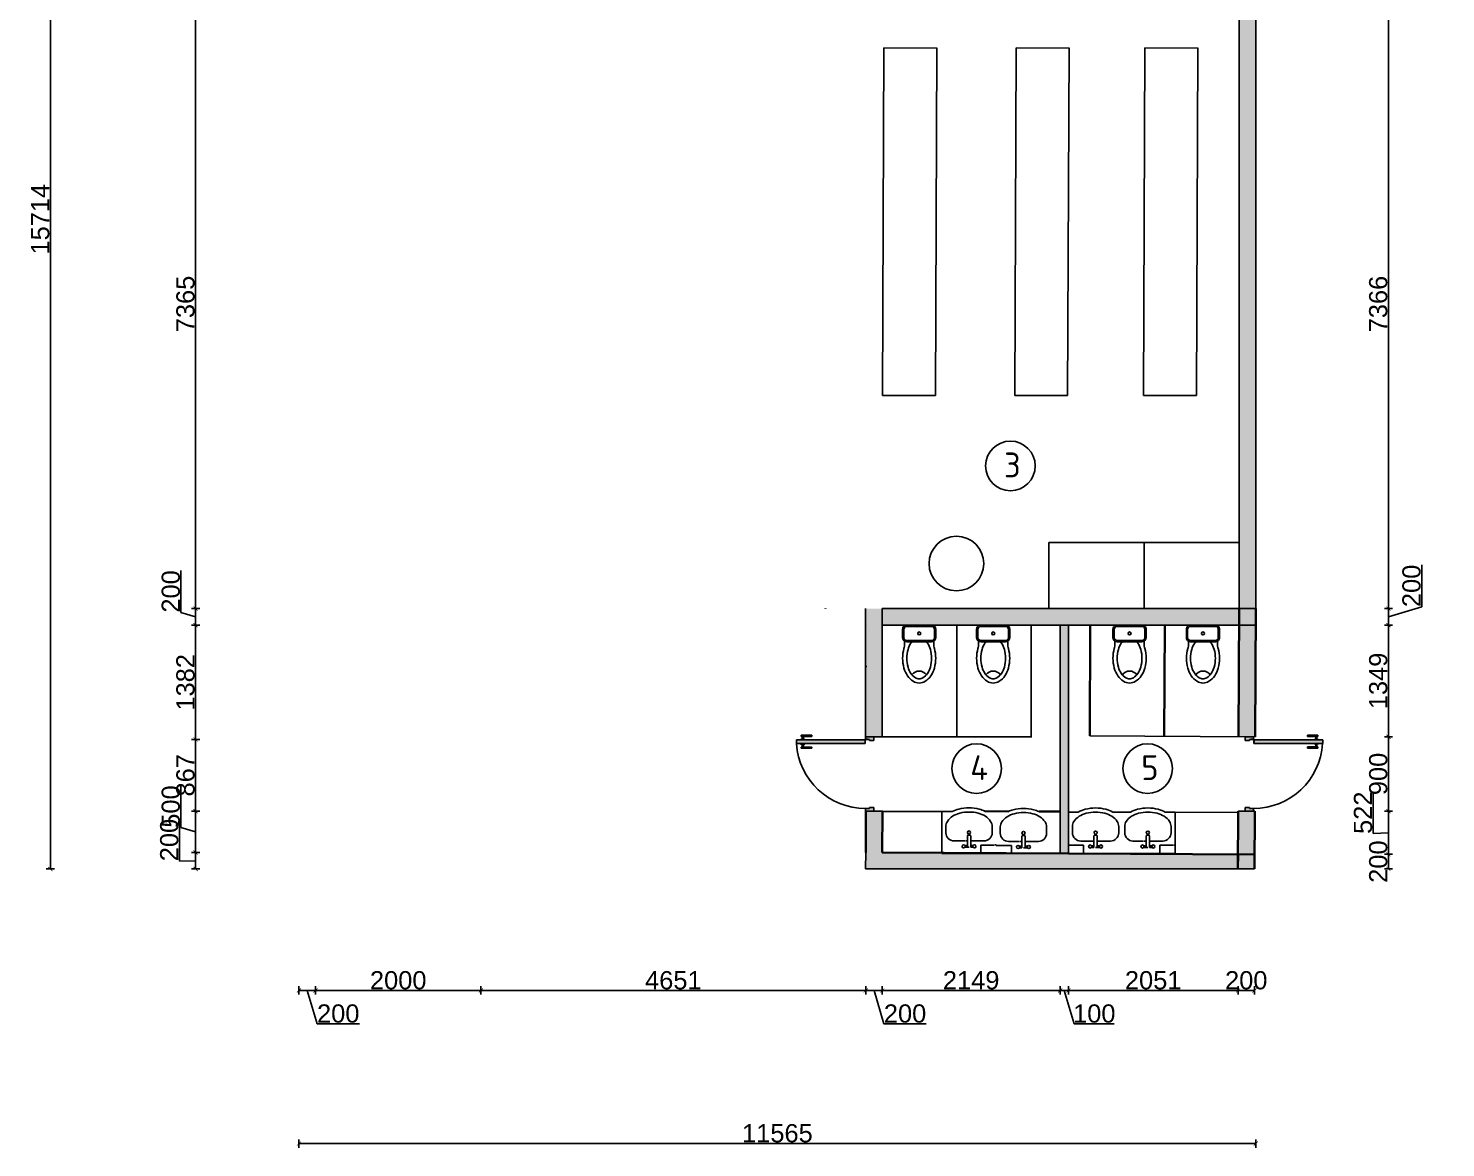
# Model space of a CAD drawing. Header units: millimetres. Extents: x 474215 to 2043163, y -374230 to 1199080.
# Drawn here: x 630973 to 648104, y -326219 to -312684 of the extents above; entities that cross this region are included whole.
import ezdxf

# ---------------------------------------------------------------- set-up
doc = ezdxf.new("R2010")
doc.units = ezdxf.units.MM
doc.header["$MEASUREMENT"] = 0
doc.layers.add('freecads.com', color=7, linetype='Continuous')
doc.layers.add('SANTEH', color=7, linetype='Continuous')
doc.styles.get("Standard").update_dxf_attribs({"font": 'arial.ttf'})
doc.styles.add('{18b73a54-fa43-428c-adcb-c1c7bbdf2c84}', font='Simplex.shx')
doc.dimstyles.get("Standard").update_dxf_attribs({"dimtxt": 120, "dimasz": 50, "dimexe": 50, "dimexo": 50, "dimgap": 10, "dimtad": 1, "dimdec": 0, "dimzin": 0, "dimdsep": 46, "dimtxsty": 'Standard', "dimblk": 'ARCHTICK', "dimcen": 0.09, "dimclrd": 7, "dimadec": 0, "dimazin": 0, "dimtfac": 1, "dimtdec": 0, "dimtofl": 0, "dimtmove": 0, "dimatfit": 3, "dimldrblk": 'ARCHTICK', "dimfxl": 50, "dimfxlon": 1, "dimtolj": 1, "dimtzin": 0, "dimarcsym": 0})

# ---------------------------------------------------------------- blocks, each defined once
blk = doc.blocks.new('s_19')
at = {"layer": 'SANTEH'}
for p, q in [((-1290, 0), (0, 0)), ((-1290, -500), (-1290, 0)), ((0, 0), (0, -500)), ((-1275, -100), (-1290, -100)), ((-1105, -100), (-1265, -100)), ((-981, -150), (-1141, -150)), ((-1105, 0), (-1105, -100)), ((-1010, -73), (-981, -73)), ((-1010, -93), (-981, -93)), ((-981, -73), (-981, -210)), ((-912, -73), (-961, -73)), ((-941, -73), (-941, -210)), ((-912, -93), (-941, -93)), ((-941, -150), (-918, -150)), ((-910, -150), (-781, -150)), ((-349, -150), (-509, -150)), ((-378, -73), (-329, -73)), ((-378, -93), (-349, -93)), ((-349, -73), (-349, -210)), ((-309, -73), (-309, -210)), ((-280, -73), (-309, -73)), ((-280, -93), (-309, -93)), ((-309, -150), (-284, -150)), ((-279, -150), (-149, -150)), ((-185, 0), (-185, -100)), ((-185, -100), (-52, -100)), ((-47, -100), (0, -100)), ((-1241, -250), (-1241, -325)), ((-971, -220), (-961, -220)), ((-951, -220), (-961, -220)), ((-681, -250), (-681, -325)), ((-609, -250), (-609, -325)), ((-339, -220), (-329, -220)), ((-319, -220), (-329, -220)), ((-49, -250), (-49, -325)), ((-1170, -500), (-1290, -500)), ((-539, -500), (-751, -500)), ((0, -500), (-120, -500))]:
    blk.add_line(p, q, dxfattribs=at)
for points in [[(-1241, -325, 0.147373), (-1222, -387, 0.107136), (-1159, -449, 0.076468), (-1073, -486, 0.063415), (-961, -500, 0.063415), (-849, -486, 0.076468), (-763, -449, 0.107136), (-700, -387, 0.147373), (-681, -325, 0.147373)], [(-49, -325, -0.147373), (-68, -387, -0.107136), (-131, -449, -0.076468), (-217, -486, -0.063415), (-329, -500, -0.063415), (-441, -486, -0.076468), (-527, -449, -0.107136), (-590, -387, -0.147373), (-609, -325, -0.147373)], [(-1170, -500, 0.064268), (-1085, -534, 0.063415), (-961, -550, 0.063415), (-837, -534, 0.064268), (-751, -500, 0.107136)], [(-120, -500, -0.064268), (-205, -534, -0.063415), (-329, -550, -0.063415), (-453, -534, -0.064268), (-539, -500, -0.107136)]]:
    blk.add_lwpolyline(points, format="xyb", dxfattribs=at)
for centre in [(-1026, -84), (-896, -84), (-394, -84), (-264, -84), (-961, -252), (-329, -252)]:
    blk.add_circle(centre, 18.9, dxfattribs=at)
for centre, radius, start, end in [((-1141, -250), 100, 90, 180), ((-781, -250), 100, 0, 90), ((-509, -250), 100, 90, 180), ((-149, -250), 100, 0, 90), ((-971, -210), 10, 180, 270), ((-951, -210), 10, 270, 0), ((-339, -210), 10, 180, 270), ((-319, -210), 10, 270, 0)]:
    blk.add_arc(centre, radius, start, end, dxfattribs=at)
blk = doc.blocks.new('K10-44')
for points in [[(-182, 223, 0.020439), (-174, 198), (-174, 135, 0.262987), (-198, 92), (-198, -8, 0.414214), (-148, -58), (152, -58, 0.414214), (202, -8), (202, 92, 0.262987), (178, 135), (178, 198, 0.020439), (186, 223, 0.067459), (202, 342, 0.067459), (186, 461, 0.079812), (143, 554, 0.107118), (74, 621, 0.139889), (2, 642, 0.139889), (-70, 621, 0.107118), (-140, 554, 0.079812), (-182, 461, 0.067459), (-198, 342, 0.067459)], [(-148, 127), (152, 127, -0.414214), (187, 92), (187, -8, -0.414214), (152, -43), (-148, -43, -0.414214), (-183, -8), (-183, 92, -0.414214)]]:
    blk.add_lwpolyline(points, format="xyb", close=True)
for points in [[(90, 142, 0.027307), (102, 158, 0.079812), (137, 236, 0.067459), (152, 342, 0.067459), (137, 448, 0.079812), (102, 526, 0.107118), (47, 579, 0.139889), (2, 592, 0.139889), (-44, 579, 0.107118), (-98, 526, 0.079812), (-134, 448, 0.067459), (-148, 342, 0.067459), (-134, 236, 0.079812), (-98, 158, 0.027307), (-86, 142, 0.139889)], [(-174, 135, -0.136371), (-148, 142), (152, 142, -0.136371), (178, 135)]]:
    blk.add_lwpolyline(points, format="xyb")
blk.add_circle((2, 42), 18.3)
blk.add_arc((2, 602), 105, 213.8994, 326.1006)
blk = doc.blocks.new('_ArchTick')
at = {"color": 0, "linetype": 'ByBlock', "const_width": 0.15}
blk.add_lwpolyline([(-0.5, -0.5), (0.5, 0.5)], dxfattribs=at)
blk = doc.blocks.new('*D90')
at = {"color": 0, "lineweight": -2, "transparency": 16777216}
for p, q in [((647363, -322671), (647463, -322671)), ((647363, -322849), (647463, -322849))]:
    blk.add_line(p, q, dxfattribs=at)
at = {"color": 7, "lineweight": -2, "transparency": 16777216}
blk.add_line((647413, -322849), (647413, -322671), dxfattribs=at)
at = {"layer": 'Defpoints', "color": 0, "transparency": 16777216}
for p in [(645595, -322671), (647413, -322671), (645794, -322849)]:
    blk.add_point(p, dxfattribs=at)
at = {"color": 7, "lineweight": -2, "transparency": 16777216, "xscale": 50, "yscale": 50, "zscale": 50}
for p, rotation in [((647413, -322671), 90), ((647413, -322849), 270)]:
    blk.add_blockref('_ArchTick', p, dxfattribs=dict(at, rotation=rotation))
at = {"color": 0, "transparency": 16777216, "insert": (647290, -322760), "char_height": 220, "attachment_point": 5, "rotation": 90}
blk.add_mtext('\\A1;200', dxfattribs=at)
blk = doc.blocks.new('*D91')
at = {"color": 7, "lineweight": -2, "transparency": 16777216}
for p, q in [((647228, -322421), (647228, -321917)), ((647413, -322671), (647413, -322150)), ((647413, -322411), (647228, -322421))]:
    blk.add_line(p, q, dxfattribs=at)
at = {"color": 0, "lineweight": -2, "transparency": 16777216}
for p, q in [((647363, -322150), (647463, -322150)), ((647363, -322671), (647463, -322671))]:
    blk.add_line(p, q, dxfattribs=at)
at = {"layer": 'Defpoints', "color": 0, "transparency": 16777216}
for p in [(645797, -322150), (647413, -322150), (645595, -322671)]:
    blk.add_point(p, dxfattribs=at)
at = {"color": 7, "lineweight": -2, "transparency": 16777216, "xscale": 50, "yscale": 50, "zscale": 50}
for p, rotation in [((647413, -322150), 90), ((647413, -322671), 270)]:
    blk.add_blockref('_ArchTick', p, dxfattribs=dict(at, rotation=rotation))
at = {"color": 0, "transparency": 16777216, "insert": (647106, -322169), "char_height": 220, "attachment_point": 5, "rotation": 90}
blk.add_mtext('\\A1;522', dxfattribs=at)
blk = doc.blocks.new('*D92')
at = {"color": 0, "lineweight": -2, "transparency": 16777216}
for p, q in [((647363, -321250), (647463, -321250)), ((647363, -322150), (647463, -322150))]:
    blk.add_line(p, q, dxfattribs=at)
at = {"color": 7, "lineweight": -2, "transparency": 16777216}
blk.add_line((647413, -322150), (647413, -321250), dxfattribs=at)
at = {"layer": 'Defpoints', "color": 0, "transparency": 16777216}
for p in [(645802, -321250), (647413, -321250), (645797, -322150)]:
    blk.add_point(p, dxfattribs=at)
at = {"color": 7, "lineweight": -2, "transparency": 16777216, "xscale": 50, "yscale": 50, "zscale": 50}
for p, rotation in [((647413, -321250), 90), ((647413, -322150), 270)]:
    blk.add_blockref('_ArchTick', p, dxfattribs=dict(at, rotation=rotation))
at = {"color": 0, "transparency": 16777216, "insert": (647290, -321700), "char_height": 220, "attachment_point": 5, "rotation": 90}
blk.add_mtext('\\A1;900', dxfattribs=at)
blk = doc.blocks.new('*D93')
at = {"color": 0, "lineweight": -2, "transparency": 16777216}
for p, q in [((647363, -319901), (647463, -319901)), ((647363, -321250), (647463, -321250))]:
    blk.add_line(p, q, dxfattribs=at)
at = {"color": 7, "lineweight": -2, "transparency": 16777216}
blk.add_line((647413, -321250), (647413, -319901), dxfattribs=at)
at = {"layer": 'Defpoints', "color": 0, "transparency": 16777216}
for p in [(645608, -319901), (647413, -319901), (645802, -321250)]:
    blk.add_point(p, dxfattribs=at)
at = {"color": 7, "lineweight": -2, "transparency": 16777216, "xscale": 50, "yscale": 50, "zscale": 50}
for p, rotation in [((647413, -319901), 90), ((647413, -321250), 270)]:
    blk.add_blockref('_ArchTick', p, dxfattribs=dict(at, rotation=rotation))
at = {"color": 0, "transparency": 16777216, "insert": (647290, -320575), "char_height": 220, "attachment_point": 5, "rotation": 90}
blk.add_mtext('\\A1;1349', dxfattribs=at)
blk = doc.blocks.new('*D94')
at = {"color": 7, "lineweight": -2, "transparency": 16777216}
for p, q in [((647815, -319680), (647815, -319171)), ((647413, -319801), (647815, -319680)), ((647413, -319901), (647413, -319701))]:
    blk.add_line(p, q, dxfattribs=at)
at = {"color": 0, "lineweight": -2, "transparency": 16777216}
for p, q in [((647363, -319701), (647463, -319701)), ((647363, -319901), (647463, -319901))]:
    blk.add_line(p, q, dxfattribs=at)
at = {"layer": 'Defpoints', "color": 0, "transparency": 16777216}
for p in [(645609, -319701), (647413, -319701), (645608, -319901)]:
    blk.add_point(p, dxfattribs=at)
at = {"color": 7, "lineweight": -2, "transparency": 16777216, "xscale": 50, "yscale": 50, "zscale": 50}
for p, rotation in [((647413, -319701), 90), ((647413, -319901), 270)]:
    blk.add_blockref('_ArchTick', p, dxfattribs=dict(at, rotation=rotation))
at = {"color": 0, "transparency": 16777216, "insert": (647692, -319426), "char_height": 220, "attachment_point": 5, "rotation": 90}
blk.add_mtext('\\A1;200', dxfattribs=at)
blk = doc.blocks.new('*D95')
at = {"color": 0, "lineweight": -2, "transparency": 16777216}
for p, q in [((647363, -312335), (647463, -312335)), ((647363, -319701), (647463, -319701))]:
    blk.add_line(p, q, dxfattribs=at)
at = {"color": 7, "lineweight": -2, "transparency": 16777216}
blk.add_line((647413, -319701), (647413, -312335), dxfattribs=at)
at = {"layer": 'Defpoints', "color": 0, "transparency": 16777216}
for p in [(645609, -312335), (647413, -312335), (645609, -319701)]:
    blk.add_point(p, dxfattribs=at)
at = {"color": 7, "lineweight": -2, "transparency": 16777216, "xscale": 50, "yscale": 50, "zscale": 50}
for p, rotation in [((647413, -312335), 90), ((647413, -319701), 270)]:
    blk.add_blockref('_ArchTick', p, dxfattribs=dict(at, rotation=rotation))
at = {"color": 0, "transparency": 16777216, "insert": (647290, -316018), "char_height": 220, "attachment_point": 5, "rotation": 90}
blk.add_mtext('\\A1;7366', dxfattribs=at)
blk = doc.blocks.new('*D117')
at = {"color": 0, "lineweight": -2, "transparency": 16777216}
for p, q in [((633045, -312335), (632945, -312335)), ((633045, -319700), (632945, -319700))]:
    blk.add_line(p, q, dxfattribs=at)
at = {"color": 7, "lineweight": -2, "transparency": 16777216}
blk.add_line((632995, -312335), (632995, -319700), dxfattribs=at)
at = {"layer": 'Defpoints', "color": 0, "transparency": 16777216}
for p in [(640608, -312335), (632995, -319700), (641094, -319700)]:
    blk.add_point(p, dxfattribs=at)
at = {"color": 7, "lineweight": -2, "transparency": 16777216, "xscale": 50, "yscale": 50, "zscale": 50}
for p, rotation in [((632995, -312335), 90), ((632995, -319700), 270)]:
    blk.add_blockref('_ArchTick', p, dxfattribs=dict(at, rotation=rotation))
at = {"color": 0, "transparency": 16777216, "insert": (632873, -316017), "char_height": 220, "attachment_point": 5, "rotation": 90}
blk.add_mtext('\\A1;7365', dxfattribs=at)
blk = doc.blocks.new('*D118')
at = {"color": 7, "lineweight": -2, "transparency": 16777216}
for p, q in [((632818, -319747), (632818, -319238)), ((632995, -319800), (632818, -319747)), ((632995, -319700), (632995, -319901))]:
    blk.add_line(p, q, dxfattribs=at)
at = {"color": 0, "lineweight": -2, "transparency": 16777216}
for p, q in [((633045, -319700), (632945, -319700)), ((633045, -319901), (632945, -319901))]:
    blk.add_line(p, q, dxfattribs=at)
at = {"layer": 'Defpoints', "color": 0, "transparency": 16777216}
for p in [(641094, -319700), (632995, -319901), (641295, -319901)]:
    blk.add_point(p, dxfattribs=at)
at = {"color": 7, "lineweight": -2, "transparency": 16777216, "xscale": 50, "yscale": 50, "zscale": 50}
for p, rotation in [((632995, -319700), 90), ((632995, -319901), 270)]:
    blk.add_blockref('_ArchTick', p, dxfattribs=dict(at, rotation=rotation))
at = {"color": 0, "transparency": 16777216, "insert": (632696, -319493), "char_height": 220, "attachment_point": 5, "rotation": 90}
blk.add_mtext('\\A1;200', dxfattribs=at)
blk = doc.blocks.new('*D119')
at = {"color": 0, "lineweight": -2, "transparency": 16777216}
for p, q in [((633045, -319901), (632945, -319901)), ((633045, -321283), (632945, -321283))]:
    blk.add_line(p, q, dxfattribs=at)
at = {"color": 7, "lineweight": -2, "transparency": 16777216}
blk.add_line((632995, -319901), (632995, -321283), dxfattribs=at)
at = {"layer": 'Defpoints', "color": 0, "transparency": 16777216}
for p in [(641295, -319901), (632995, -321283), (641094, -321283)]:
    blk.add_point(p, dxfattribs=at)
at = {"color": 7, "lineweight": -2, "transparency": 16777216, "xscale": 50, "yscale": 50, "zscale": 50}
for p, rotation in [((632995, -319901), 90), ((632995, -321283), 270)]:
    blk.add_blockref('_ArchTick', p, dxfattribs=dict(at, rotation=rotation))
at = {"color": 0, "transparency": 16777216, "insert": (632873, -320592), "char_height": 220, "attachment_point": 5, "rotation": 90}
blk.add_mtext('\\A1;1382', dxfattribs=at)
blk = doc.blocks.new('*D120')
at = {"color": 0, "lineweight": -2, "transparency": 16777216}
for p, q in [((633045, -321283), (632945, -321283)), ((633045, -322150), (632945, -322150))]:
    blk.add_line(p, q, dxfattribs=at)
at = {"color": 7, "lineweight": -2, "transparency": 16777216}
blk.add_line((632995, -321283), (632995, -322150), dxfattribs=at)
at = {"layer": 'Defpoints', "color": 0, "transparency": 16777216}
for p in [(641094, -321283), (632995, -322150), (641297, -322150)]:
    blk.add_point(p, dxfattribs=at)
at = {"color": 7, "lineweight": -2, "transparency": 16777216, "xscale": 50, "yscale": 50, "zscale": 50}
for p, rotation in [((632995, -321283), 90), ((632995, -322150), 270)]:
    blk.add_blockref('_ArchTick', p, dxfattribs=dict(at, rotation=rotation))
at = {"color": 0, "transparency": 16777216, "insert": (632873, -321716), "char_height": 220, "attachment_point": 5, "rotation": 90}
blk.add_mtext('\\A1;867', dxfattribs=at)
blk = doc.blocks.new('*D121')
at = {"color": 7, "lineweight": -2, "transparency": 16777216}
for p, q in [((632818, -322347), (632818, -321841)), ((632995, -322150), (632995, -322650)), ((632995, -322400), (632818, -322347))]:
    blk.add_line(p, q, dxfattribs=at)
at = {"color": 0, "lineweight": -2, "transparency": 16777216}
for p, q in [((633045, -322150), (632945, -322150)), ((633045, -322650), (632945, -322650))]:
    blk.add_line(p, q, dxfattribs=at)
at = {"layer": 'Defpoints', "color": 0, "transparency": 16777216}
for p in [(641297, -322150), (632995, -322650), (641295, -322650)]:
    blk.add_point(p, dxfattribs=at)
at = {"color": 7, "lineweight": -2, "transparency": 16777216, "xscale": 50, "yscale": 50, "zscale": 50}
for p, rotation in [((632995, -322150), 90), ((632995, -322650), 270)]:
    blk.add_blockref('_ArchTick', p, dxfattribs=dict(at, rotation=rotation))
at = {"color": 0, "transparency": 16777216, "insert": (632696, -322094), "char_height": 220, "attachment_point": 5, "rotation": 90}
blk.add_mtext('\\A1;500', dxfattribs=at)
blk = doc.blocks.new('*D122')
at = {"color": 7, "lineweight": -2, "transparency": 16777216}
for p, q in [((632800, -322753), (632800, -322244)), ((632995, -322650), (632995, -322849)), ((632995, -322750), (632800, -322753))]:
    blk.add_line(p, q, dxfattribs=at)
at = {"color": 0, "lineweight": -2, "transparency": 16777216}
for p, q in [((633045, -322650), (632945, -322650)), ((633045, -322849), (632945, -322849))]:
    blk.add_line(p, q, dxfattribs=at)
at = {"layer": 'Defpoints', "color": 0, "transparency": 16777216}
for p in [(641295, -322650), (632995, -322849), (641094, -322849)]:
    blk.add_point(p, dxfattribs=at)
at = {"color": 7, "lineweight": -2, "transparency": 16777216, "xscale": 50, "yscale": 50, "zscale": 50}
for p, rotation in [((632995, -322650), 90), ((632995, -322849), 270)]:
    blk.add_blockref('_ArchTick', p, dxfattribs=dict(at, rotation=rotation))
at = {"color": 0, "transparency": 16777216, "insert": (632677, -322499), "char_height": 220, "attachment_point": 5, "rotation": 90}
blk.add_mtext('\\A1;200', dxfattribs=at)
blk = doc.blocks.new('*D123')
at = {"color": 0, "lineweight": -2, "transparency": 16777216}
for p, q in [((645595, -324268), (645595, -324368)), ((645794, -324268), (645794, -324368))]:
    blk.add_line(p, q, dxfattribs=at)
at = {"color": 7, "lineweight": -2, "transparency": 16777216}
blk.add_line((645794, -324318), (645595, -324318), dxfattribs=at)
at = {"layer": 'Defpoints', "color": 0, "transparency": 16777216}
for p in [(645595, -322671), (645794, -322849), (645595, -324318)]:
    blk.add_point(p, dxfattribs=at)
at = {"color": 7, "lineweight": -2, "transparency": 16777216, "xscale": 50, "yscale": 50, "zscale": 50, "rotation": 180}
blk.add_blockref('_ArchTick', (645595, -324318), dxfattribs=at)
at = {"color": 7, "lineweight": -2, "transparency": 16777216, "xscale": 50, "yscale": 50, "zscale": 50}
blk.add_blockref('_ArchTick', (645794, -324318), dxfattribs=at)
at = {"color": 0, "transparency": 16777216, "insert": (645694, -324196), "char_height": 220, "attachment_point": 5}
blk.add_mtext('\\A1;200', dxfattribs=at)
blk = doc.blocks.new('*D124')
at = {"color": 0, "lineweight": -2, "transparency": 16777216}
for p, q in [((643544, -324268), (643544, -324368)), ((645595, -324268), (645595, -324368))]:
    blk.add_line(p, q, dxfattribs=at)
at = {"color": 7, "lineweight": -2, "transparency": 16777216}
blk.add_line((645595, -324318), (643544, -324318), dxfattribs=at)
at = {"layer": 'Defpoints', "color": 0, "transparency": 16777216}
for p in [(643544, -322661), (645595, -322671), (643544, -324318)]:
    blk.add_point(p, dxfattribs=at)
at = {"color": 7, "lineweight": -2, "transparency": 16777216, "xscale": 50, "yscale": 50, "zscale": 50, "rotation": 180}
blk.add_blockref('_ArchTick', (643544, -324318), dxfattribs=at)
at = {"color": 7, "lineweight": -2, "transparency": 16777216, "xscale": 50, "yscale": 50, "zscale": 50}
blk.add_blockref('_ArchTick', (645595, -324318), dxfattribs=at)
at = {"color": 0, "transparency": 16777216, "insert": (644569, -324196), "char_height": 220, "attachment_point": 5}
blk.add_mtext('\\A1;2051', dxfattribs=at)
blk = doc.blocks.new('*D125')
at = {"color": 0, "lineweight": -2, "transparency": 16777216}
for p, q in [((643444, -324268), (643444, -324368)), ((643544, -324268), (643544, -324368))]:
    blk.add_line(p, q, dxfattribs=at)
at = {"color": 7, "lineweight": -2, "transparency": 16777216}
for p, q in [((643544, -324318), (643444, -324318)), ((643494, -324318), (643614, -324720)), ((643614, -324720), (644099, -324720))]:
    blk.add_line(p, q, dxfattribs=at)
at = {"layer": 'Defpoints', "color": 0, "transparency": 16777216}
for p in [(643444, -322661), (643544, -322661), (643444, -324318)]:
    blk.add_point(p, dxfattribs=at)
at = {"color": 7, "lineweight": -2, "transparency": 16777216, "xscale": 50, "yscale": 50, "zscale": 50, "rotation": 180}
blk.add_blockref('_ArchTick', (643444, -324318), dxfattribs=at)
at = {"color": 7, "lineweight": -2, "transparency": 16777216, "xscale": 50, "yscale": 50, "zscale": 50}
blk.add_blockref('_ArchTick', (643544, -324318), dxfattribs=at)
at = {"color": 0, "transparency": 16777216, "insert": (643857, -324598), "char_height": 220, "attachment_point": 5}
blk.add_mtext('\\A1;100', dxfattribs=at)
blk = doc.blocks.new('*D126')
at = {"color": 0, "lineweight": -2, "transparency": 16777216}
for p, q in [((641295, -324268), (641295, -324368)), ((643444, -324268), (643444, -324368))]:
    blk.add_line(p, q, dxfattribs=at)
at = {"color": 7, "lineweight": -2, "transparency": 16777216}
blk.add_line((643444, -324318), (641295, -324318), dxfattribs=at)
at = {"layer": 'Defpoints', "color": 0, "transparency": 16777216}
for p in [(641295, -322650), (643444, -322661), (641295, -324318)]:
    blk.add_point(p, dxfattribs=at)
at = {"color": 7, "lineweight": -2, "transparency": 16777216, "xscale": 50, "yscale": 50, "zscale": 50, "rotation": 180}
blk.add_blockref('_ArchTick', (641295, -324318), dxfattribs=at)
at = {"color": 7, "lineweight": -2, "transparency": 16777216, "xscale": 50, "yscale": 50, "zscale": 50}
blk.add_blockref('_ArchTick', (643444, -324318), dxfattribs=at)
at = {"color": 0, "transparency": 16777216, "insert": (642369, -324196), "char_height": 220, "attachment_point": 5}
blk.add_mtext('\\A1;2149', dxfattribs=at)
blk = doc.blocks.new('*D127')
at = {"color": 0, "lineweight": -2, "transparency": 16777216}
for p, q in [((641095, -324268), (641095, -324368)), ((641295, -324268), (641295, -324368))]:
    blk.add_line(p, q, dxfattribs=at)
at = {"color": 7, "lineweight": -2, "transparency": 16777216}
for p, q in [((641295, -324318), (641095, -324318)), ((641195, -324318), (641315, -324720)), ((641315, -324720), (641824, -324720))]:
    blk.add_line(p, q, dxfattribs=at)
at = {"layer": 'Defpoints', "color": 0, "transparency": 16777216}
for p in [(641095, -322649), (641295, -322650), (641095, -324318)]:
    blk.add_point(p, dxfattribs=at)
at = {"color": 7, "lineweight": -2, "transparency": 16777216, "xscale": 50, "yscale": 50, "zscale": 50, "rotation": 180}
blk.add_blockref('_ArchTick', (641095, -324318), dxfattribs=at)
at = {"color": 7, "lineweight": -2, "transparency": 16777216, "xscale": 50, "yscale": 50, "zscale": 50}
blk.add_blockref('_ArchTick', (641295, -324318), dxfattribs=at)
at = {"color": 0, "transparency": 16777216, "insert": (641570, -324598), "char_height": 220, "attachment_point": 5}
blk.add_mtext('\\A1;200', dxfattribs=at)
blk = doc.blocks.new('*D128')
at = {"color": 0, "lineweight": -2, "transparency": 16777216}
for p, q in [((636444, -324268), (636444, -324368)), ((641095, -324268), (641095, -324368))]:
    blk.add_line(p, q, dxfattribs=at)
at = {"color": 7, "lineweight": -2, "transparency": 16777216}
blk.add_line((641095, -324318), (636444, -324318), dxfattribs=at)
at = {"layer": 'Defpoints', "color": 0, "transparency": 16777216}
for p in [(636444, -310358), (641095, -322649), (636444, -324318)]:
    blk.add_point(p, dxfattribs=at)
at = {"color": 7, "lineweight": -2, "transparency": 16777216, "xscale": 50, "yscale": 50, "zscale": 50, "rotation": 180}
blk.add_blockref('_ArchTick', (636444, -324318), dxfattribs=at)
at = {"color": 7, "lineweight": -2, "transparency": 16777216, "xscale": 50, "yscale": 50, "zscale": 50}
blk.add_blockref('_ArchTick', (641095, -324318), dxfattribs=at)
at = {"color": 0, "transparency": 16777216, "insert": (638769, -324196), "char_height": 220, "attachment_point": 5}
blk.add_mtext('\\A1;4651', dxfattribs=at)
blk = doc.blocks.new('*D129')
at = {"color": 0, "lineweight": -2, "transparency": 16777216}
for p, q in [((634444, -324268), (634444, -324368)), ((636444, -324268), (636444, -324368))]:
    blk.add_line(p, q, dxfattribs=at)
at = {"color": 7, "lineweight": -2, "transparency": 16777216}
blk.add_line((636444, -324318), (634444, -324318), dxfattribs=at)
at = {"layer": 'Defpoints', "color": 0, "transparency": 16777216}
for p in [(634444, -310158), (636444, -310358), (634444, -324318)]:
    blk.add_point(p, dxfattribs=at)
at = {"color": 7, "lineweight": -2, "transparency": 16777216, "xscale": 50, "yscale": 50, "zscale": 50, "rotation": 180}
blk.add_blockref('_ArchTick', (634444, -324318), dxfattribs=at)
at = {"color": 7, "lineweight": -2, "transparency": 16777216, "xscale": 50, "yscale": 50, "zscale": 50}
blk.add_blockref('_ArchTick', (636444, -324318), dxfattribs=at)
at = {"color": 0, "transparency": 16777216, "insert": (635444, -324196), "char_height": 220, "attachment_point": 5}
blk.add_mtext('\\A1;2000', dxfattribs=at)
blk = doc.blocks.new('*D130')
at = {"color": 0, "lineweight": -2, "transparency": 16777216}
for p, q in [((634244, -324268), (634244, -324368)), ((634444, -324268), (634444, -324368))]:
    blk.add_line(p, q, dxfattribs=at)
at = {"color": 7, "lineweight": -2, "transparency": 16777216}
for p, q in [((634444, -324318), (634244, -324318)), ((634344, -324318), (634465, -324720)), ((634465, -324720), (634974, -324720))]:
    blk.add_line(p, q, dxfattribs=at)
at = {"layer": 'Defpoints', "color": 0, "transparency": 16777216}
for p in [(634444, -310158), (634244, -310358), (634244, -324318)]:
    blk.add_point(p, dxfattribs=at)
at = {"color": 7, "lineweight": -2, "transparency": 16777216, "xscale": 50, "yscale": 50, "zscale": 50, "rotation": 180}
blk.add_blockref('_ArchTick', (634244, -324318), dxfattribs=at)
at = {"color": 7, "lineweight": -2, "transparency": 16777216, "xscale": 50, "yscale": 50, "zscale": 50}
blk.add_blockref('_ArchTick', (634444, -324318), dxfattribs=at)
at = {"color": 0, "transparency": 16777216, "insert": (634719, -324598), "char_height": 220, "attachment_point": 5}
blk.add_mtext('\\A1;200', dxfattribs=at)
blk = doc.blocks.new('*D131')
at = {"color": 0, "lineweight": -2, "transparency": 16777216}
for p, q in [((649124, -307135), (649224, -307135)), ((649124, -322849), (649224, -322849))]:
    blk.add_line(p, q, dxfattribs=at)
at = {"color": 7, "lineweight": -2, "transparency": 16777216}
blk.add_line((649174, -322849), (649174, -307135), dxfattribs=at)
at = {"layer": 'Defpoints', "color": 0, "transparency": 16777216}
for p in [(645809, -307135), (649174, -307135), (645794, -322849)]:
    blk.add_point(p, dxfattribs=at)
at = {"color": 7, "lineweight": -2, "transparency": 16777216, "xscale": 50, "yscale": 50, "zscale": 50}
for p, rotation in [((649174, -307135), 90), ((649174, -322849), 270)]:
    blk.add_blockref('_ArchTick', p, dxfattribs=dict(at, rotation=rotation))
at = {"color": 0, "transparency": 16777216, "insert": (649052, -314992), "char_height": 220, "attachment_point": 5, "rotation": 90}
blk.add_mtext('\\A1;15714', dxfattribs=at)
blk = doc.blocks.new('*D132')
at = {"color": 0, "lineweight": -2, "transparency": 16777216}
for p, q in [((634244, -326119), (634244, -326219)), ((645809, -326119), (645809, -326219))]:
    blk.add_line(p, q, dxfattribs=at)
at = {"color": 7, "lineweight": -2, "transparency": 16777216}
blk.add_line((645809, -326169), (634244, -326169), dxfattribs=at)
at = {"layer": 'Defpoints', "color": 0, "transparency": 16777216}
for p in [(634244, -310358), (645809, -322849), (634244, -326169)]:
    blk.add_point(p, dxfattribs=at)
at = {"color": 7, "lineweight": -2, "transparency": 16777216, "xscale": 50, "yscale": 50, "zscale": 50, "rotation": 180}
blk.add_blockref('_ArchTick', (634244, -326169), dxfattribs=at)
at = {"color": 7, "lineweight": -2, "transparency": 16777216, "xscale": 50, "yscale": 50, "zscale": 50}
blk.add_blockref('_ArchTick', (645809, -326169), dxfattribs=at)
at = {"color": 0, "transparency": 16777216, "insert": (640027, -326046), "char_height": 220, "attachment_point": 5}
blk.add_mtext('\\A1;11565', dxfattribs=at)
blk = doc.blocks.new('*D133')
at = {"color": 0, "lineweight": -2, "transparency": 16777216}
for p, q in [((631290, -307135), (631190, -307135)), ((631290, -322849), (631190, -322849))]:
    blk.add_line(p, q, dxfattribs=at)
at = {"color": 7, "lineweight": -2, "transparency": 16777216}
blk.add_line((631240, -307135), (631240, -322849), dxfattribs=at)
at = {"layer": 'Defpoints', "color": 0, "transparency": 16777216}
for p in [(634244, -307135), (631240, -322849), (641094, -322849)]:
    blk.add_point(p, dxfattribs=at)
at = {"color": 7, "lineweight": -2, "transparency": 16777216, "xscale": 50, "yscale": 50, "zscale": 50}
for p, rotation in [((631240, -307135), 90), ((631240, -322849), 270)]:
    blk.add_blockref('_ArchTick', p, dxfattribs=dict(at, rotation=rotation))
at = {"color": 0, "transparency": 16777216, "insert": (631118, -314992), "char_height": 220, "attachment_point": 5, "rotation": 90}
blk.add_mtext('\\A1;15714', dxfattribs=at)

msp = doc.modelspace()

# ---------------------------------------------------------------- hatches: boundary and pattern name
at = {"true_color": 0x000000}
h = msp.add_hatch(color=18, dxfattribs=at)
h.dxf.hatch_style = 1
h.paths.add_polyline_path([(645809.3, -312334.7), (645609.3, -312334.7), (645608.5, -318899.8), (645609.4, -318899.8), (645609.4, -319699.8), (645808.4, -319699.8)])
h = msp.add_hatch(color=18, dxfattribs=at)
h.dxf.hatch_style = 1
h.paths.add_polyline_path([(641294.7, -319699.8), (641093.7, -319699.8), (641093.7, -321249.9), (641294.7, -321249.9)])
h.paths.add_polyline_path([(645601.7, -321248.9), (645801.7, -321249.9), (645808.4, -319900.8), (645608.4, -319900.8)])
h = msp.add_hatch(color=18, dxfattribs=at)
h.dxf.hatch_style = 1
h.paths.add_polyline_path([(645609.4, -319699.8), (641294.7, -319699.8), (641294.7, -319900.8), (645608.4, -319900.8)])
h.paths.add_polyline_path([(645809.4, -319700.8), (645809.4, -319699.8), (645609.4, -319699.8), (645608.4, -319900.8), (645808.4, -319900.8)])
h = msp.add_hatch(color=18, dxfattribs=at)
h.dxf.hatch_style = 1
h.paths.add_polyline_path([(643543.7, -319900.8), (643443.7, -319900.8), (643443.7, -322660.7), (643543.7, -322661.2)])
h = msp.add_hatch(color=18, dxfattribs=at)
h.dxf.hatch_style = 1
h.paths.add_polyline_path([(641086.3, -321289.1, -0.0589078), (641085.2, -321288.2), (640256, -321288.2), (640256, -321333.2), (641088.3, -321333.2), (641088.3, -321318.2), (641086.3, -321318.2)])
h.paths.add_polyline_path([(640441.2, -321232.2), (640313.7, -321232.2), (640313.7, -321247.2), (640441.2, -321247.2)])
h.paths.add_polyline_path([(640340.7, -321247.2), (640325.7, -321247.2), (640325.7, -321283.2), (640340.7, -321283.2)])
h.paths.add_polyline_path([(640358.2, -321283.2), (640308.2, -321283.2), (640308.2, -321288.2), (640358.2, -321288.2)])
h.paths.add_polyline_path([(640358.2, -321333.2), (640308.2, -321333.2), (640308.2, -321338.2), (640358.2, -321338.2)])
h.paths.add_polyline_path([(640340.7, -321338.2), (640325.7, -321338.2), (640325.7, -321374.2), (640340.7, -321374.2)])
h.paths.add_polyline_path([(640441.2, -321374.2), (640313.7, -321374.2), (640313.7, -321389.2), (640441.2, -321389.2)])
h.paths.add_polyline_path([(641193.7, -321249.9), (641093.7, -321249.9), (641093.7, -321282.9), (641140.7, -321282.9), (641140.7, -321294.9), (641193.7, -321294.9)])
h.paths.add_polyline_path([(641193.7, -322104.9), (641140.7, -322104.9), (641140.7, -322116.9), (641093.7, -322116.9), (641093.7, -322149.9), (641193.7, -322149.9)])
h = msp.add_hatch(color=18, dxfattribs=at)
h.dxf.hatch_style = 1
h.paths.add_polyline_path([(645787.7, -321288.5, 0.0589078), (645788.8, -321287.6), (646618.1, -321287.6), (646618.1, -321332.6), (645785.7, -321332.6), (645785.7, -321317.6), (645787.7, -321317.6)])
h.paths.add_polyline_path([(646432.8, -321231.6), (646560.3, -321231.6), (646560.3, -321246.6), (646432.8, -321246.6)])
h.paths.add_polyline_path([(646533.3, -321246.6), (646548.3, -321246.6), (646548.3, -321282.6), (646533.3, -321282.6)])
h.paths.add_polyline_path([(646515.8, -321282.6), (646565.8, -321282.6), (646565.8, -321287.6), (646515.8, -321287.6)])
h.paths.add_polyline_path([(646515.8, -321332.6), (646565.8, -321332.6), (646565.8, -321337.6), (646515.8, -321337.6)])
h.paths.add_polyline_path([(646533.3, -321337.6), (646548.3, -321337.6), (646548.3, -321373.6), (646533.3, -321373.6)])
h.paths.add_polyline_path([(646432.8, -321373.6), (646560.3, -321373.6), (646560.3, -321388.6), (646432.8, -321388.6)])
h.paths.add_polyline_path([(645680.3, -321249.3), (645780.3, -321249.3), (645780.3, -321282.3), (645733.3, -321282.3), (645733.3, -321294.3), (645680.3, -321294.3)])
h.paths.add_polyline_path([(645680.3, -322104.3), (645733.3, -322104.3), (645733.3, -322116.3), (645780.3, -322116.3), (645780.3, -322149.3), (645680.3, -322149.3)])
h = msp.add_hatch(color=18, dxfattribs=at)
h.dxf.hatch_style = 1
h.paths.add_polyline_path([(641297.2, -322149.9), (641097.2, -322149.9), (641094.7, -322649.1), (641294.7, -322650.1)])
h.paths.add_polyline_path([(641093.7, -322849.1), (645793.8, -322849.1), (645794.7, -322672.3), (641094.7, -322649.1)])
h = msp.add_hatch(color=18, dxfattribs=at)
h.dxf.hatch_style = 1
h.paths.add_polyline_path([(645797.3, -322149.9), (645597.3, -322149.9), (645594.7, -322671.4), (645794.7, -322672.3)])

# ---------------------------------------------------------------- linework, layer by layer
for p, q in [((645609.4, -312134.7), (645608.4, -319900.8)), ((645809.4, -312134.7), (645808.4, -319900.8)), ((641296.8, -317122.5), (641314.7, -312920.6)), ((641314.7, -312920.6), (641954.7, -312923.3)), ((641936.8, -317122.5), (641954.7, -312920.6)), ((642894.8, -317122.5), (642912.7, -312920.6)), ((642912.7, -312920.6), (643552.7, -312923.3)), ((643534.8, -317122.5), (643552.7, -312920.6)), ((644451.7, -317122.5), (644469.6, -312920.6)), ((644469.6, -312920.6), (645109.6, -312923.3)), ((645091.7, -317122.5), (645109.6, -312920.6)), ((641296.8, -317122.5), (641936.8, -317122.5)), ((642894.8, -317122.5), (643534.8, -317122.5)), ((644451.7, -317122.5), (645091.7, -317122.5)), ((643309.4, -319699.8), (643309.4, -318899.8)), ((643309.4, -318899.8), (644459.4, -318899.8)), ((644459.4, -319699.8), (644459.4, -318899.8)), ((644459.4, -318899.8), (645609.4, -318899.8)), ((644459.4, -318899.8), (644459.4, -319699.8)), ((645609.4, -319699.8), (645609.2, -318899.8)), ((645609.4, -318899.8), (645609.4, -319699.8)), ((641093.7, -321249.9), (641093.7, -319699.8)), ((641294.7, -319699.8), (645809.4, -319699.8)), ((641294.7, -321249.9), (641294.7, -319699.8)), ((644459.4, -319699.8), (643309.4, -319699.8)), ((645609.4, -319699.8), (644459.4, -319699.8)), ((645809.4, -319700.8), (645809.4, -319699.8)), ((641109.3, -319900.8), (641108.3, -319900.8)), ((641294.7, -319900.8), (645808.4, -319900.8)), ((642194.7, -321249.9), (642194.7, -319900.8)), ((643094.7, -321249.9), (643094.7, -319900.8)), ((643443.7, -322660.7), (643443.7, -319900.8)), ((643543.7, -322661.2), (643543.7, -319900.8)), ((641109.3, -320400.8), (641105.8, -320400.8)), ((641093.7, -321249.9), (643101.7, -321249.9)), ((643801.7, -321240), (645801.7, -321249.9)), ((641097.2, -322149.9), (641297.2, -322149.9)), ((641097.2, -322149.9), (641297.2, -322149.9)), ((641294.7, -322650.1), (641294.7, -322149.9)), ((642141.1, -322156), (641294.7, -322156)), ((642014, -322660.1), (642014, -322156)), ((643443.7, -322156), (643443.7, -322660.7)), ((644833.7, -322161.2), (645597.2, -322165)), ((645597.3, -322149.9), (645797.3, -322149.9)), ((641094.7, -322649.1), (641093.7, -322849.1)), ((643443.7, -322660.7), (642014, -322660.1)), ((641093.7, -322849.1), (645793.8, -322849.1))]:
    msp.add_line(p, q)
at = {"color": 18, "lineweight": 30, "true_color": 0x000000}
for p, q in [((640609.3, -319700.8), (640609.3, -319697.3)), ((645601.7, -321249.9), (645609.4, -319699.8)), ((645609.4, -319700.8), (645609.4, -319700.3)), ((645801.7, -321249.9), (645809.4, -319700.8)), ((643801.7, -321241), (643808.4, -319900.8)), ((644701.7, -321245.4), (644708.4, -319900.8)), ((641094.7, -322649.1), (641097.2, -322149.9)), ((641294.7, -322650.1), (641297.2, -322149.9)), ((642536.2, -322151.5), (642818.4, -322152.9)), ((643187.7, -322154.7), (643443.7, -322156)), ((645593.8, -322849.1), (645597.3, -322149.9)), ((645793.8, -322849.1), (645797.3, -322149.9)), ((641294.7, -322650.1), (645794.7, -322672.3)), ((645593.8, -322849.1), (645594.7, -322671.4))]:
    msp.add_line(p, q, dxfattribs=at)
at = {"color": 7}
for centre in [(642843.6, -317975.4), (642435.4, -321635.4), (644502.2, -321635.4)]:
    msp.add_circle(centre, 300, dxfattribs=at)
msp.add_circle((642190.6, -319156.4), 330)
at = {"layer": 'freecads.com'}
for p, q in [((641088.3, -321288.2), (640256, -321288.2)), ((640256, -321288.2), (640256, -321333.2)), ((640256, -321333.2), (641088.3, -321333.2)), ((640308.2, -321283.2), (640308.2, -321288.2)), ((640358.2, -321283.2), (640308.2, -321283.2)), ((640308.2, -321288.2), (640358.2, -321288.2)), ((640308.2, -321338.2), (640308.2, -321333.2)), ((640308.2, -321333.2), (640358.2, -321333.2)), ((640358.2, -321338.2), (640308.2, -321338.2)), ((640313.7, -321232.2), (640313.7, -321247.2)), ((640441.2, -321232.2), (640313.7, -321232.2)), ((640313.7, -321247.2), (640441.2, -321247.2)), ((640325.7, -321283.2), (640325.7, -321247.2)), ((640325.7, -321338.2), (640325.7, -321374.2)), ((640340.7, -321283.2), (640340.7, -321247.2)), ((640340.7, -321338.2), (640340.7, -321374.2)), ((640358.2, -321288.2), (640358.2, -321283.2)), ((640358.2, -321333.2), (640358.2, -321338.2)), ((640441.2, -321247.2), (640441.2, -321232.2)), ((641088.3, -321288.2), (641086.3, -321288.2)), ((641086.3, -321288.2), (641086.3, -321318.2)), ((641086.3, -321318.2), (641088.3, -321318.2)), ((641088.3, -321333.2), (641088.3, -321288.2)), ((641088.3, -321318.2), (641088.3, -321288.2)), ((641093.7, -321282.9), (641093.7, -321249.9)), ((641093.7, -321249.9), (641193.7, -321249.9)), ((641093.7, -321282.9), (641093.7, -321280.9)), ((641093.7, -321280.9), (641123.7, -321280.9)), ((641140.7, -321282.9), (641093.7, -321282.9)), ((641123.7, -321282.9), (641093.7, -321282.9)), ((641123.7, -321280.9), (641123.7, -321282.9)), ((641140.7, -321294.9), (641140.7, -321282.9)), ((641193.7, -321294.9), (641140.7, -321294.9)), ((641193.7, -321249.9), (641193.7, -321294.9)), ((645780.3, -321249.3), (645680.3, -321249.3)), ((645680.3, -321249.3), (645680.3, -321294.3)), ((645680.3, -321294.3), (645733.3, -321294.3)), ((645733.3, -321294.3), (645733.3, -321282.3)), ((645733.3, -321282.3), (645780.3, -321282.3)), ((645780.3, -321280.3), (645750.3, -321280.3)), ((645750.3, -321280.3), (645750.3, -321282.3)), ((645750.3, -321282.3), (645780.3, -321282.3)), ((645780.3, -321282.3), (645780.3, -321249.3)), ((645780.3, -321282.3), (645780.3, -321280.3)), ((645785.7, -321287.6), (646618.1, -321287.6)), ((645785.7, -321332.6), (645785.7, -321287.6)), ((645785.7, -321317.6), (645785.7, -321287.6)), ((645785.7, -321287.6), (645787.7, -321287.6)), ((645787.7, -321317.6), (645785.7, -321317.6)), ((646618.1, -321332.6), (645785.7, -321332.6)), ((645787.7, -321287.6), (645787.7, -321317.6)), ((646432.8, -321246.6), (646432.8, -321231.6)), ((646432.8, -321231.6), (646560.3, -321231.6)), ((646560.3, -321246.6), (646432.8, -321246.6)), ((646515.8, -321287.6), (646515.8, -321282.6)), ((646515.8, -321282.6), (646565.8, -321282.6)), ((646565.8, -321287.6), (646515.8, -321287.6)), ((646565.8, -321332.6), (646515.8, -321332.6)), ((646515.8, -321332.6), (646515.8, -321337.6)), ((646515.8, -321337.6), (646565.8, -321337.6)), ((646533.3, -321282.6), (646533.3, -321246.6)), ((646533.3, -321337.6), (646533.3, -321373.6)), ((646548.3, -321282.6), (646548.3, -321246.6)), ((646548.3, -321337.6), (646548.3, -321373.6)), ((646560.3, -321231.6), (646560.3, -321246.6)), ((646565.8, -321282.6), (646565.8, -321287.6)), ((646565.8, -321337.6), (646565.8, -321332.6)), ((646618.1, -321287.6), (646618.1, -321332.6)), ((640313.7, -321389.2), (640313.7, -321374.2)), ((640313.7, -321374.2), (640441.2, -321374.2)), ((640441.2, -321389.2), (640313.7, -321389.2)), ((640441.2, -321374.2), (640441.2, -321389.2)), ((646560.3, -321373.6), (646432.8, -321373.6)), ((646432.8, -321373.6), (646432.8, -321388.6)), ((646432.8, -321388.6), (646560.3, -321388.6)), ((646560.3, -321388.6), (646560.3, -321373.6)), ((641140.7, -322116.9), (641093.7, -322116.9)), ((641093.7, -322116.9), (641093.7, -322149.9)), ((641093.7, -322149.9), (641193.7, -322149.9)), ((641140.7, -322104.9), (641140.7, -322116.9)), ((641193.7, -322104.9), (641140.7, -322104.9)), ((641193.7, -322149.9), (641193.7, -322104.9)), ((645680.3, -322149.3), (645680.3, -322104.3)), ((645680.3, -322104.3), (645733.3, -322104.3)), ((645780.3, -322149.3), (645680.3, -322149.3)), ((645733.3, -322104.3), (645733.3, -322116.3)), ((645733.3, -322116.3), (645780.3, -322116.3)), ((645780.3, -322116.3), (645780.3, -322149.3))]:
    msp.add_line(p, q, dxfattribs=at)
for centre in [(641089.3, -321283.9), (645784.7, -321283.3)]:
    msp.add_circle(centre, 6, dxfattribs=at)
for centre, start, end in [((641089.3, -321283.9), 183.39659, 270.29944), ((645784.7, -321283.3), 269.70056, 356.60341)]:
    msp.add_arc(centre, 833, start, end, dxfattribs=at)
at = {"layer": 'SANTEH'}
for p, q in [((642063, -322410.1), (642063, -322335.1)), ((642623, -322410.1), (642623, -322335.1)), ((642721.1, -322416.4), (642721.1, -322341.4)), ((643281.1, -322416.4), (643281.1, -322341.4)), ((642292.5, -322510.1), (642163, -322510.1)), ((642294.2, -322566.8), (642323, -322566.8)), ((642323, -322510.1), (642299.6, -322510.1)), ((642323, -322586.8), (642323, -322449.8)), ((642333, -322439.8), (642343, -322439.8)), ((642353, -322439.8), (642343, -322439.8)), ((642363, -322586.8), (642363, -322449.8)), ((642363, -322510.1), (642523, -322510.1)), ((642391.8, -322566.8), (642363, -322566.8)), ((642486.8, -322659.8), (642486.8, -322559.8)), ((642486.8, -322559.8), (642647.3, -322559.8)), ((642656.7, -322555.2), (642672.1, -322555.2)), ((642719.2, -322566.1), (642672.1, -322566.1)), ((642857.3, -322566.1), (642723.9, -322566.1)), ((642951, -322516.4), (642821.1, -322516.4)), ((642857.3, -322666.1), (642857.3, -322566.1)), ((642981.1, -322516.4), (642955.7, -322516.4)), ((642981.1, -322593.2), (642981.1, -322456.2)), ((642991.1, -322446.2), (643001.1, -322446.2)), ((643011.1, -322446.2), (643001.1, -322446.2)), ((643021.1, -322593.2), (643021.1, -322456.2)), ((643021.1, -322516.4), (643181.1, -322516.4)), ((642293.6, -322586.8), (642343, -322586.8)), ((642392.4, -322586.8), (642363, -322586.8)), ((642951.7, -322593.2), (642981.1, -322593.2)), ((642952.3, -322573.2), (642981.1, -322573.2)), ((643050.5, -322593.2), (643001.1, -322593.2)), ((643049.9, -322573.2), (643021.1, -322573.2))]:
    msp.add_line(p, q, dxfattribs=at)
for points in [[(642623, -322335.1, 0.1473733), (642604.3, -322272.9, 0.1071363), (642541, -322211.3, 0.0764679), (642454.9, -322174.3, 0.0634153), (642343, -322160.1, 0.0634153), (642231.1, -322174.3, 0.0764679), (642145, -322211.3, 0.1071363), (642081.7, -322272.9, 0.1473733), (642063, -322335.1, 0.1473733)], [(642536.2, -322151.5, 0.0513441), (642467.4, -322125.9, 0.0634153), (642343, -322110.1, 0.0634153), (642218.6, -322125.9, 0.0582464), (642141.1, -322156)], [(642721.1, -322341.4, -0.1473733), (642739.8, -322279.3, -0.1071363), (642803.1, -322217.7, -0.0764679), (642889.2, -322180.7, -0.0634153), (643001.1, -322166.4, -0.0634153), (643113, -322180.7, -0.0764679), (643199.1, -322217.7, -0.1071363), (643262.4, -322279.3, -0.1473733), (643281.1, -322341.4, -0.1473733)], [(642818.4, -322152.9, -0.043203), (642876.7, -322132.3, -0.0634153), (643001.1, -322116.4, -0.0634153), (643125.5, -322132.3, -0.0462511), (643187.7, -322154.7, -0.0462511)]]:
    msp.add_lwpolyline(points, format="xyb", dxfattribs=at)
for centre in [(642343, -322408.3), (643001.1, -322414.7), (642277.9, -322576.3), (642408.2, -322576.3), (642936, -322582.7), (643066.3, -322582.7)]:
    msp.add_circle(centre, 18.9, dxfattribs=at)
for centre, radius, start, end in [((642163, -322410.1), 100, 180, 270), ((642333, -322449.8), 10, 90, 180), ((642353, -322449.8), 10, 0, 90), ((642523, -322410.1), 100, 270, 0), ((642821.1, -322416.4), 100, 180, 270), ((642991.1, -322456.2), 10, 90, 180), ((643011.1, -322456.2), 10, 0, 90), ((643181.1, -322416.4), 100, 270, 0)]:
    msp.add_arc(centre, radius, start, end, dxfattribs=at)

# ---------------------------------------------------------------- block references
at = {"layer": 'SANTEH', "rotation": 180}
for name, p in [('K10-44', (641742.7, -319958.8)), ('K10-44', (642637.2, -319958.8)), ('K10-44', (644285.3, -319958.8)), ('K10-44', (645172.6, -319958.8)), ('s_19', (643543.7, -322661.2))]:
    msp.add_blockref(name, p, dxfattribs=at)

# ---------------------------------------------------------------- texts
at = {"color": 7, "char_height": 300, "attachment_point": 1, "style": '{18b73a54-fa43-428c-adcb-c1c7bbdf2c84}'}
for s, insert in [('{\\fGOST Common|b0|i0|c0|p34;3}', (642766.3, -317813.5)), ('{\\fGOST Common|b0|i0|c0|p34;4}', (642358.1, -321473.5)), ('{\\fGOST Common|b0|i0|c0|p34;5}', (644424.9, -321473.5))]:
    msp.add_mtext_dynamic_manual_height_columns(s, width=300, gutter_width=11072.2, heights=[0], dxfattribs=dict(at, insert=insert))

# ---------------------------------------------------------------- dimensions: what is measured, and where the dimension line sits
for base, p1, p2, override, picture, middle in [((631240.1, -322849.1), (634244.2, -307134.7), (641093.7, -322849.1), {"dimtxt": 220}, '*D133', (631117.8, -314991.9)), ((649174.4, -307134.7), (645793.8, -322849.1), (645809.4, -307134.7), {"dimtxt": 220}, '*D131', (649052, -314991.9)), ((632995.2, -319699.8), (640608.2, -312334.7), (641093.7, -319699.8), {"dimtxt": 220, "dimtmove": 1}, '*D117', (632872.8, -316017.2)), ((647412.5, -312334.7), (645609.4, -319700.8), (645609.4, -312334.7), {"dimtxt": 220, "dimtmove": 1}, '*D95', (647290.1, -316017.7)), ((647412.5, -319700.8), (645608.4, -319900.8), (645609.4, -319700.8), {"dimtxt": 220, "dimtmove": 1}, '*D94', (647692.2, -319670.2)), ((632995.2, -321282.9), (641294.7, -319900.8), (641093.7, -321282.9), {"dimtxt": 220, "dimtmove": 1}, '*D119', (632872.8, -320591.8)), ((647412.5, -319900.8), (645801.7, -321249.9), (645608.4, -319900.8), {"dimtxt": 220, "dimtmove": 1}, '*D93', (647290.1, -320575.3)), ((632995.2, -322149.9), (641093.7, -321282.9), (641297.2, -322149.9), {"dimtxt": 220, "dimtmove": 1}, '*D120', (632872.9, -321716.4)), ((647412.5, -321249.9), (645797.3, -322149.9), (645801.7, -321249.9), {"dimtxt": 220, "dimtmove": 1}, '*D92', (647290.2, -321699.9)), ((632995.2, -322650.1), (641297.2, -322149.9), (641294.7, -322650.1), {"dimtxt": 220, "dimtmove": 1}, '*D121', (632695.6, -322336.8))]:
    dim = msp.add_linear_dim(base=base, p1=p1, p2=p2, angle=90, dimstyle='Standard', override=override)
    dim.commit()
    dim.dimension.update_dxf_attribs({"geometry": picture, "text_midpoint": middle})
for base, p1, p2, override, picture, middle in [((634244.2, -324317.9), (634444.2, -310158), (634244.2, -310358), {"dimtxt": 220, "dimtmove": 1}, '*D130', (634474.8, -324597.6)), ((634444.2, -324317.9), (636444.2, -310358), (634444.2, -310158), {"dimtxt": 220, "dimtmove": 1}, '*D129', (635444.2, -324195.6)), ((634244.2, -326168.8), (645809.4, -322849.1), (634244.2, -310358), {"dimtxt": 220}, '*D132', (640026.8, -326046.5)), ((636444.1578, -324317.9464), (641094.7383, -322649.1217), (636444.1578, -310358.0208), {"dimtxt": 220, "dimtmove": 1}, '*D128', (638769.448, -324195.6203)), ((641094.7, -324317.9), (641294.7, -322650.1), (641094.7, -322649.1), {"dimtxt": 220, "dimtmove": 1}, '*D127', (641325.3, -324597.6)), ((641294.7, -324317.9), (643443.7, -322660.7), (641294.7, -322650.1), {"dimtxt": 220, "dimtmove": 1}, '*D126', (642369.2, -324195.6)), ((643443.7, -324317.9), (643543.7, -322661.2), (643443.7, -322660.7), {"dimtxt": 220, "dimtmove": 1}, '*D125', (643624.3, -324597.6)), ((643543.7, -324317.9), (645594.7, -322671.4), (643543.7, -322661.2), {"dimtxt": 220, "dimtmove": 1}, '*D124', (644569.2, -324195.6))]:
    dim = msp.add_linear_dim(base=base, p1=p1, p2=p2, dimstyle='Standard', override=override)
    dim.commit()
    dim.dimension.update_dxf_attribs({"geometry": picture, "text_midpoint": middle})
dim = msp.add_linear_dim(base=(632995.2, -319900.8), p1=(641093.7, -319699.8), p2=(641294.7, -319900.8), angle=90, text='200', dimstyle='Standard', override={"dimtxt": 220, "dimtmove": 1})
dim.commit()
dim.dimension.update_dxf_attribs({"geometry": '*D118', "text_midpoint": (632695.6, -319737.1)})
dim = msp.add_linear_dim(base=(647412.5339, -322149.8542), p1=(645594.6833, -322671.3612), p2=(645797.2631, -322149.8542), angle=90, dimstyle='Standard', override={"dimtxt": 220, "dimtmove": 1})
dim.commit()
dim.dimension.update_dxf_attribs({"geometry": '*D91', "text_midpoint": (647228.0743, -322410.6077), "dimtype": 160})
for base, p1, p2, override, picture, middle in [((632995.2, -322849.1), (641294.7, -322650.1), (641093.7, -322849.1), {"dimtxt": 220, "dimtmove": 1}, '*D122', (632799.6, -322743.3)), ((647412.5, -322671.4), (645793.8, -322849.1), (645594.7, -322671.4), {"dimtxt": 220}, '*D90', (647412.5, -322760.2))]:
    dim = msp.add_linear_dim(base=base, p1=p1, p2=p2, angle=90, text='200', dimstyle='Standard', override=override)
    dim.commit()
    dim.dimension.update_dxf_attribs({"geometry": picture, "text_midpoint": middle, "dimtype": 160})
dim = msp.add_linear_dim(base=(645594.7, -324317.9), p1=(645793.8, -322849.1), p2=(645594.7, -322671.4), text='200', dimstyle='Standard', override={"dimtxt": 220})
dim.commit()
dim.dimension.update_dxf_attribs({"geometry": '*D123', "text_midpoint": (645694.2, -324317.9), "dimtype": 160})

doc.saveas('drawing.dxf')
